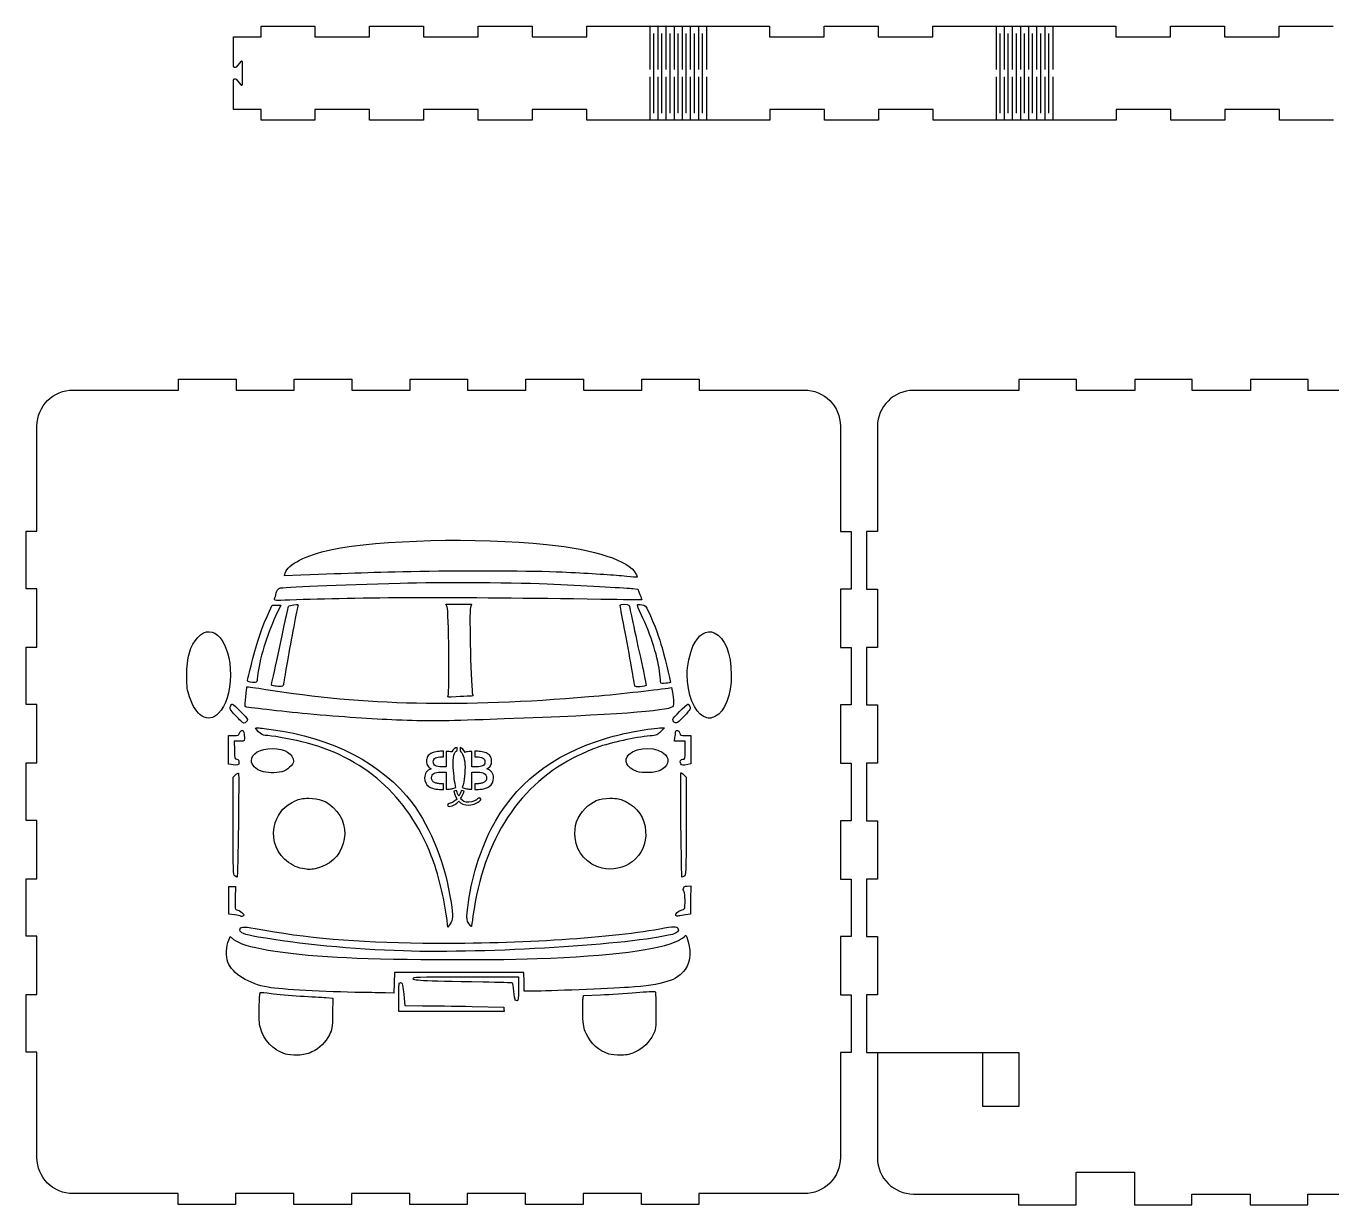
# Model space of a CAD drawing. Extents: x 299 to 1400, y -639 to 740.
# Drawn here: x 336.8 to 697.6, y 8 to 333.6 of the extents above; entities that cross this region are included whole.
import ezdxf

# ---------------------------------------------------------------- set-up
doc = ezdxf.new("R2010")
doc.units = 0
doc.layers.add('Generic_Box', color=7, linetype='CONTINUOUS')

msp = doc.modelspace()

# ---------------------------------------------------------------- linework, layer by layer
at = {"layer": 'Generic_Box', "color": 1}
for p, q in [((401.73686, 330.629683), (401.73686, 333.629683)), ((401.73686, 333.629683), (416.63686, 333.629683)), ((416.63686, 333.629683), (416.63686, 330.629683)), ((431.73686, 330.629683), (431.73686, 333.629683)), ((431.73686, 333.629683), (446.63686, 333.629683)), ((446.63686, 333.629683), (446.63686, 330.629683)), ((461.73686, 330.629683), (461.73686, 333.629683)), ((461.73686, 333.629683), (476.63686, 333.629683)), ((476.63686, 333.629683), (476.63686, 330.629683)), ((491.73686, 330.629683), (491.73686, 333.629683)), ((491.73686, 333.629683), (509.13686, 333.629683)), ((509.13686, 333.629683), (524.84486, 333.629683)), ((509.13686, 333.629683), (509.13686, 321.629683)), ((511.38086, 333.629683), (511.38086, 321.629683)), ((513.62486, 333.629683), (513.62486, 321.629683)), ((515.86886, 333.629683), (515.86886, 321.629683)), ((518.11286, 333.629683), (518.11286, 321.629683)), ((520.35686, 333.629683), (520.35686, 321.629683)), ((522.60086, 333.629683), (522.60086, 321.629683)), ((524.84486, 333.629683), (542.24486, 333.629683)), ((524.84486, 333.629683), (524.84486, 321.629683)), ((542.24486, 333.629683), (542.24486, 330.629683)), ((557.34486, 330.629683), (557.34486, 333.629683)), ((557.34486, 333.629683), (572.24486, 333.629683)), ((572.24486, 333.629683), (572.24486, 330.629683)), ((587.34486, 330.629683), (587.34486, 333.629683)), ((587.34486, 333.629683), (604.84486, 333.629683)), ((604.84486, 333.629683), (620.55286, 333.629683)), ((604.84486, 333.629683), (604.84486, 321.629683)), ((607.08886, 333.629683), (607.08886, 321.629683)), ((609.33286, 333.629683), (609.33286, 321.629683)), ((611.57686, 333.629683), (611.57686, 321.629683)), ((613.82086, 333.629683), (613.82086, 321.629683)), ((616.06486, 333.629683), (616.06486, 321.629683)), ((618.30886, 333.629683), (618.30886, 321.629683)), ((620.55286, 333.629683), (637.95286, 333.629683)), ((620.55286, 333.629683), (620.55286, 321.629683)), ((637.95286, 333.629683), (637.95286, 330.629683)), ((653.05286, 330.629683), (653.05286, 333.629683)), ((653.05286, 333.629683), (667.95286, 333.629683)), ((667.95286, 333.629683), (667.95286, 330.629683)), ((683.05286, 330.629683), (683.05286, 333.629683)), ((683.05286, 333.629683), (697.95286, 333.629683)), ((394.13686, 330.629683), (401.73686, 330.629683)), ((394.13686, 325.633683), (394.13686, 330.629683)), ((416.63686, 330.629683), (431.73686, 330.629683)), ((446.63686, 330.629683), (461.73686, 330.629683)), ((476.63686, 330.629683), (491.73686, 330.629683)), ((510.25886, 309.629683), (510.25886, 331.629683)), ((512.50286, 309.629683), (512.50286, 331.629683)), ((514.74686, 309.629683), (514.74686, 331.629683)), ((516.99086, 309.629683), (516.99086, 331.629683)), ((519.23486, 309.629683), (519.23486, 331.629683)), ((521.47886, 309.629683), (521.47886, 331.629683)), ((523.72286, 309.629683), (523.72286, 331.629683)), ((542.24486, 330.629683), (557.34486, 330.629683)), ((572.24486, 330.629683), (587.34486, 330.629683)), ((605.96686, 309.629683), (605.96686, 331.629683)), ((608.21086, 309.629683), (608.21086, 331.629683)), ((610.45486, 309.629683), (610.45486, 331.629683)), ((612.69886, 309.629683), (612.69886, 331.629683)), ((614.94286, 309.629683), (614.94286, 331.629683)), ((617.18686, 309.629683), (617.18686, 331.629683)), ((619.43086, 309.629683), (619.43086, 331.629683)), ((637.95286, 330.629683), (653.05286, 330.629683)), ((667.95286, 330.629683), (683.05286, 330.629683)), ((394.13686, 322.558683), (394.13686, 325.633683)), ((396.14486, 323.884683), (394.82286, 322.308683)), ((396.64486, 317.556683), (396.64486, 323.706683)), ((394.13686, 315.629683), (394.13686, 318.704683)), ((394.82286, 318.954683), (396.14486, 317.378683)), ((509.13686, 319.629683), (509.13686, 307.629683)), ((511.38086, 319.629683), (511.38086, 307.629683)), ((513.62486, 319.629683), (513.62486, 307.629683)), ((515.86886, 319.629683), (515.86886, 307.629683)), ((518.11286, 319.629683), (518.11286, 307.629683)), ((520.35686, 319.629683), (520.35686, 307.629683)), ((522.60086, 319.629683), (522.60086, 307.629683)), ((524.84486, 319.629683), (524.84486, 307.629683)), ((604.84486, 319.629683), (604.84486, 307.629683)), ((607.08886, 319.629683), (607.08886, 307.629683)), ((609.33286, 319.629683), (609.33286, 307.629683)), ((611.57686, 319.629683), (611.57686, 307.629683)), ((613.82086, 319.629683), (613.82086, 307.629683)), ((616.06486, 319.629683), (616.06486, 307.629683)), ((618.30886, 319.629683), (618.30886, 307.629683)), ((620.55286, 319.629683), (620.55286, 307.629683)), ((394.13686, 310.629683), (394.13686, 315.629683)), ((401.73686, 310.629683), (394.13686, 310.629683)), ((394.13686, 310.629683), (394.13686, 310.629683)), ((394.13686, 310.629683), (394.13686, 310.629683)), ((401.73686, 307.629683), (401.73686, 310.629683)), ((431.73686, 310.629683), (416.63686, 310.629683)), ((416.63686, 310.629683), (416.63686, 307.629683)), ((431.73686, 307.629683), (431.73686, 310.629683)), ((461.73686, 310.629683), (446.63686, 310.629683)), ((446.63686, 310.629683), (446.63686, 307.629683)), ((461.73686, 307.629683), (461.73686, 310.629683)), ((491.73686, 310.629683), (476.63686, 310.629683)), ((476.63686, 310.629683), (476.63686, 307.629683)), ((491.73686, 307.629683), (491.73686, 310.629683)), ((557.44486, 310.629683), (542.34486, 310.629683)), ((542.34486, 310.629683), (542.34486, 307.629683)), ((557.44486, 307.629683), (557.44486, 310.629683)), ((587.44486, 310.629683), (572.34486, 310.629683)), ((572.34486, 310.629683), (572.34486, 307.629683)), ((587.44486, 307.629683), (587.44486, 310.629683)), ((653.15286, 310.629683), (638.05286, 310.629683)), ((638.05286, 310.629683), (638.05286, 307.629683)), ((653.15286, 307.629683), (653.15286, 310.629683)), ((683.15286, 310.629683), (668.05286, 310.629683)), ((668.05286, 310.629683), (668.05286, 307.629683)), ((683.15286, 307.629683), (683.15286, 310.629683)), ((416.63686, 307.629683), (401.73686, 307.629683)), ((446.63686, 307.629683), (431.73686, 307.629683)), ((476.63686, 307.629683), (461.73686, 307.629683)), ((509.13686, 307.629683), (491.73686, 307.629683)), ((524.84486, 307.629683), (509.13686, 307.629683)), ((542.34486, 307.629683), (524.84486, 307.629683)), ((572.34486, 307.629683), (557.44486, 307.629683)), ((604.84486, 307.629683), (587.44486, 307.629683)), ((620.55286, 307.629683), (604.84486, 307.629683)), ((638.05286, 307.629683), (620.55286, 307.629683)), ((668.05286, 307.629683), (653.15286, 307.629683)), ((698.05286, 307.629683), (683.15286, 307.629683)), ((378.92527, 233.100168), (378.92527, 236.100168)), ((378.92527, 236.100168), (394.82527, 236.100168)), ((394.82527, 236.100168), (394.82527, 233.100168)), ((410.92527, 233.100168), (410.92527, 236.100168)), ((410.92527, 236.100168), (426.82527, 236.100168)), ((426.82527, 236.100168), (426.82527, 233.100168)), ((442.92527, 233.100168), (442.92527, 236.100168)), ((442.92527, 236.100168), (458.82527, 236.100168)), ((458.82527, 236.100168), (458.82527, 233.100168)), ((474.92527, 233.100168), (474.92527, 236.100168)), ((474.92527, 236.100168), (490.82527, 236.100168)), ((490.82527, 236.100168), (490.82527, 233.100168)), ((506.92527, 233.100168), (506.92527, 236.100168)), ((506.92527, 236.100168), (522.82527, 236.100168)), ((522.82527, 236.100168), (522.82527, 233.100168)), ((611.15838, 236.00031), (611.15838, 232.999975)), ((627.0587, 236.00031), (611.15838, 236.00031)), ((627.0587, 232.999975), (627.0587, 236.00031)), ((659.05828, 236.00031), (643.15849, 236.00031)), ((643.15849, 236.00031), (643.15849, 232.999975)), ((659.05828, 232.999975), (659.05828, 236.00031)), ((691.05842, 236.00031), (675.1586, 236.00031)), ((675.1586, 236.00031), (675.1586, 232.999975)), ((691.05842, 232.999975), (691.05842, 236.00031)), ((349.82527, 233.100168), (378.92527, 233.100168)), ((394.82527, 233.100168), (410.92527, 233.100168)), ((426.82527, 233.100168), (442.92527, 233.100168)), ((458.82527, 233.100168), (474.92527, 233.100168)), ((490.82527, 233.100168), (506.92527, 233.100168)), ((522.82527, 233.100168), (551.82527, 233.100168)), ((611.15838, 232.999975), (582.05834, 232.999975)), ((643.15849, 232.999975), (627.0587, 232.999975)), ((675.1586, 232.999975), (659.05828, 232.999975)), ((707.15871, 232.999975), (691.05842, 232.999975)), ((339.82527, 194.100168), (339.82527, 223.100168)), ((561.82527, 223.100168), (561.82527, 194.000168)), ((572.05844, 223.000069), (572.05844, 194.000289)), ((336.82527, 178.200168), (336.82527, 194.100168)), ((336.82527, 194.100168), (339.82527, 194.100168)), ((561.82527, 194.000168), (564.82527, 194.000168)), ((564.82527, 194.000168), (564.82527, 178.100168)), ((572.05844, 194.000289), (569.05862, 194.000289)), ((569.05862, 194.000289), (569.05862, 178.099968)), ((408.25029, 181.769105), (408.42769, 182.537205)), ((412.72089, 181.945755), (408.25029, 181.769105)), ((501.32899, 181.728985), (501.32899, 181.728985)), ((339.82527, 178.200168), (336.82527, 178.200168)), ((339.82527, 162.100168), (339.82527, 178.200168)), ((504.50659, 178.264865), (505.83219, 178.123725)), ((505.83219, 178.123725), (506.41989, 176.630545)), ((564.82527, 178.100168), (561.82527, 178.100168)), ((561.82527, 178.100168), (561.82527, 162.000168)), ((569.05862, 178.099968), (572.05844, 178.099968)), ((572.05844, 178.099968), (572.05844, 162.000168)), ((403.70029, 171.200615), (404.85479, 173.648015)), ((404.85479, 173.648015), (406.04379, 173.648015)), ((405.50319, 175.392815), (405.50319, 175.392815)), ((407.23289, 173.648015), (405.77949, 170.590565)), ((406.04379, 173.648015), (407.23289, 173.648015)), ((453.16769, 173.184958), (452.81849, 173.912568)), ((452.81849, 173.912568), (456.34539, 173.912568)), ((456.34539, 173.912568), (459.87219, 173.912568)), ((459.87219, 173.912568), (459.59039, 172.994418)), ((336.82527, 146.200168), (336.82527, 162.100168)), ((336.82527, 162.100168), (339.82527, 162.100168)), ((561.82527, 162.000168), (564.82527, 162.000168)), ((564.82527, 162.000168), (564.82527, 146.100168)), ((572.05844, 162.000168), (569.05862, 162.000168)), ((569.05862, 162.000168), (569.05862, 146.100377)), ((398.73679, 152.406275), (398.73679, 152.406275)), ((512.20229, 152.253365), (512.20229, 152.253325)), ((405.21909, 151.345155), (405.21909, 151.345155)), ((453.46079, 148.668212), (453.46079, 148.668212)), ((505.01949, 151.273775), (505.01949, 151.273755)), ((514.20149, 150.783095), (515.16769, 150.931535)), ((515.16769, 150.931535), (515.45819, 149.576725)), ((339.82527, 146.200168), (336.82527, 146.200168)), ((339.82527, 130.100168), (339.82527, 146.200168)), ((564.82527, 146.100168), (561.82527, 146.100168)), ((561.82527, 146.100168), (561.82527, 130.000168)), ((569.05862, 146.100377), (572.05844, 146.100377)), ((572.05844, 146.100377), (572.05844, 130.000058)), ((385.46469, 143.026795), (385.46469, 143.026795)), ((394.76389, 143.079705), (394.76389, 143.079705)), ((439.15189, 141.928925), (439.15189, 141.928955)), ((515.80169, 141.421715), (515.80169, 141.421715)), ((524.03309, 142.942025), (524.03309, 142.941995)), ((392.71749, 133.713475), (392.71749, 137.664645)), ((392.71749, 137.664645), (394.16769, 137.664645)), ((513.21039, 139.781265), (512.21079, 138.757635)), ((512.50429, 139.781265), (513.21039, 139.781265)), ((519.06109, 137.664645), (520.51129, 137.664645)), ((520.51129, 137.664645), (520.51129, 133.728975)), ((392.71749, 129.762295), (392.71749, 133.713475)), ((395.75029, 136.077145), (394.28519, 136.077145)), ((394.28519, 136.077145), (394.36119, 133.629755)), ((455.928245, 133.526048), (455.927916, 134.382058)), ((456.739577, 134.354391), (456.739577, 133.42041)), ((456.739577, 134.354391), (456.739577, 134.354391)), ((515.94409, 136.077145), (516.10809, 137.069335)), ((517.43399, 136.077145), (515.94409, 136.077145)), ((518.92379, 136.077145), (517.43399, 136.077145)), ((518.92379, 133.546975), (518.92379, 136.077145)), ((520.51129, 133.728975), (520.51129, 129.793295)), ((336.82527, 114.200168), (336.82527, 130.100168)), ((336.82527, 130.100168), (339.82527, 130.100168)), ((452.126045, 131.779371), (452.126045, 133.315326)), ((452.937707, 133.284588), (452.937707, 131.727113)), ((452.937707, 131.727113), (452.937707, 129.015436)), ((458.134734, 133.068001), (458.134734, 132.978291)), ((459.982818, 131.727113), (459.982818, 133.284588)), ((459.982818, 129.015436), (459.982818, 131.727113)), ((460.794466, 133.315326), (460.794466, 131.779371)), ((561.82527, 130.000168), (564.82527, 130.000168)), ((564.82527, 130.000168), (564.82527, 114.100168)), ((572.05844, 130.000058), (569.05862, 130.000058)), ((569.05862, 130.000058), (569.05862, 114.100268)), ((393.44509, 129.652075), (392.71749, 129.762295)), ((393.44509, 129.652075), (393.44509, 129.652075)), ((394.04049, 126.195305), (394.70089, 126.815735)), ((401.85069, 127.768705), (401.85069, 127.768705)), ((451.283091, 127.540405), (452.937707, 127.540405)), ((452.937707, 129.015436), (451.611048, 129.015436)), ((452.937707, 127.540405), (452.937707, 124.396391)), ((461.309477, 129.015436), (459.982818, 129.015436)), ((459.982818, 124.39667), (459.982818, 127.540405)), ((459.982818, 127.540405), (461.637434, 127.540405)), ((505.57759, 127.725305), (505.57759, 127.725305)), ((517.70249, 129.843985), (517.70249, 129.843985)), ((518.52809, 126.815735), (519.18849, 126.195305)), ((520.51129, 129.793295), (519.68449, 129.627925)), ((394.04049, 112.710695), (394.04049, 126.195305)), ((452.126046, 122.777148), (452.126046, 124.348597)), ((452.937707, 124.396391), (452.937707, 122.807615)), ((454.774926, 123.033147), (455.566175, 123.275446)), ((457.356627, 123.282712), (458.17974, 123.030351)), ((459.982818, 122.807896), (459.982818, 124.39667)), ((460.794466, 124.348597), (460.794466, 122.777148)), ((519.18849, 126.195305), (519.18849, 112.624695)), ((455.768274, 122.489022), (454.981506, 122.247841)), ((457.880299, 122.273833), (457.094934, 122.514455)), ((339.82527, 114.200168), (336.82527, 114.200168)), ((339.82527, 98.100168), (339.82527, 114.200168)), ((517.78139, 112.842795), (517.78129, 112.842795)), ((564.82527, 114.100168), (561.82527, 114.100168)), ((561.82527, 114.100168), (561.82527, 98.000168)), ((569.05862, 114.100268), (572.05844, 114.100268)), ((572.05844, 114.100268), (572.05844, 97.999948)), ((336.82527, 82.200168), (336.82527, 98.100168)), ((336.82527, 98.100168), (339.82527, 98.100168)), ((394.50349, 98.874608), (394.50349, 98.874608)), ((413.16179, 100.901878), (413.16179, 100.901848)), ((496.03729, 100.976248), (496.03729, 100.976248)), ((561.82527, 98.000168), (564.82527, 98.000168)), ((564.82527, 98.000168), (564.82527, 82.100168)), ((572.05844, 97.999948), (569.05862, 97.999948)), ((569.05862, 97.999948), (569.05862, 82.100158)), ((392.84979, 92.157928), (392.84979, 95.992728)), ((392.84979, 95.992728), (393.77589, 95.992728)), ((393.77589, 95.992728), (394.70189, 95.992728)), ((394.70189, 95.992728), (394.60489, 92.751578)), ((519.52609, 96.075268), (520.52549, 96.157868)), ((520.52549, 96.157868), (520.45249, 92.241838)), ((392.84979, 88.323128), (392.84979, 92.157928)), ((520.45249, 92.241838), (520.37949, 88.325798)), ((394.41069, 88.127608), (392.84979, 88.323128)), ((396.10819, 87.795188), (396.10839, 87.795218)), ((453.37529, 84.725418), (453.05539, 87.316368)), ((516.40099, 87.938688), (516.40059, 87.938638)), ((520.37949, 88.325798), (519.06019, 88.137378)), ((454.00269, 85.648678), (453.37529, 84.725418)), ((459.15699, 85.741098), (459.15699, 85.741098)), ((339.82527, 82.200168), (336.82527, 82.200168)), ((339.82527, 66.100168), (339.82527, 82.200168)), ((392.79929, 81.138638), (393.24369, 82.159548)), ((393.24369, 82.159548), (394.16509, 81.350508)), ((564.82527, 82.100168), (561.82527, 82.100168)), ((561.82527, 82.100168), (561.82527, 66.000168)), ((569.05862, 82.100158), (572.05844, 82.100158)), ((572.05844, 82.100158), (572.05844, 66.000338)), ((441.13629, 78.136968), (441.13629, 78.136968)), ((438.62219, 72.180058), (438.54719, 69.335788)), ((456.48149, 72.180058), (438.62219, 72.180058)), ((474.34099, 72.180058), (456.48149, 72.180058)), ((474.41699, 69.600368), (474.34099, 72.180058)), ((438.54719, 69.335788), (438.47219, 66.491508)), ((458.33419, 70.989598), (472.88629, 70.989598)), ((472.88629, 70.989598), (472.88629, 67.682308)), ((474.49299, 67.020678), (474.41699, 69.600368)), ((336.82527, 50.200168), (336.82527, 66.100168)), ((336.82527, 66.100168), (339.82527, 66.100168)), ((419.66129, 65.261488), (421.60179, 65.119458)), ((421.60179, 65.119458), (421.51079, 60.844648)), ((429.62649, 66.673038), (429.62689, 66.673238)), ((438.47219, 66.491508), (436.16599, 66.550408)), ((439.81429, 61.464598), (439.81339, 65.433348)), ((441.28649, 64.970328), (441.45459, 63.052098)), ((477.19539, 67.023678), (474.49299, 67.020678)), ((490.71669, 64.972828), (490.88699, 65.880998)), ((490.88699, 65.880998), (495.57899, 66.057358)), ((561.82527, 66.000168), (564.82527, 66.000168)), ((564.82527, 66.000168), (564.82527, 50.100168)), ((572.05844, 66.000338), (569.05862, 66.000338)), ((569.05862, 66.000338), (569.05862, 50.100018)), ((454.38479, 61.464598), (439.81429, 61.464598)), ((441.45459, 63.052098), (446.38869, 63.015398)), ((468.95529, 61.464598), (454.38479, 61.464598)), ((460.05399, 62.816968), (468.78529, 62.655228)), ((468.78529, 62.655228), (468.87029, 62.059908)), ((468.87029, 62.059908), (468.95529, 61.464598)), ((471.99019, 64.591158), (471.99019, 64.591158)), ((339.82527, 50.200168), (336.82527, 50.200168)), ((339.82527, 21.100168), (339.82527, 50.200168)), ((408.46029, 49.647008), (408.46029, 49.647008)), ((497.83319, 49.665208), (497.83279, 49.665208)), ((564.82527, 50.100168), (561.82527, 50.100168)), ((561.82527, 50.100168), (561.82527, 21.100168)), ((569.05862, 50.100018), (572.05844, 50.100018)), ((572.05844, 50.100018), (572.05844, 21.000008)), ((601.23541, 35.20001), (601.23541, 50.10001)), ((601.23541, 50.10001), (611.13541, 50.10001)), ((611.13541, 50.10001), (611.13541, 35.20001)), ((611.13541, 35.20001), (601.23541, 35.20001)), ((626.958, 11.000078), (626.958, 16.999998)), ((626.958, 16.999998), (643.059, 16.999998)), ((643.059, 16.999998), (643.059, 11.000078)), ((378.82527, 11.100168), (349.82527, 11.100168)), ((378.82527, 8.100168), (378.82527, 11.100168)), ((410.82527, 11.100168), (394.72527, 11.100168)), ((394.72527, 11.100168), (394.72527, 8.100168)), ((410.82527, 8.100168), (410.82527, 11.100168)), ((442.82527, 11.100168), (426.72527, 11.100168)), ((426.72527, 11.100168), (426.72527, 8.100168)), ((442.82527, 8.100168), (442.82527, 11.100168)), ((474.82527, 11.100168), (458.72527, 11.100168)), ((458.72527, 11.100168), (458.72527, 8.100168)), ((474.82527, 8.100168), (474.82527, 11.100168)), ((506.82527, 11.100168), (490.72527, 11.100168)), ((490.72527, 11.100168), (490.72527, 8.100168)), ((506.82527, 8.100168), (506.82527, 11.100168)), ((551.82527, 11.100168), (522.72527, 11.100168)), ((522.72527, 11.100168), (522.72527, 8.100168)), ((582.05834, 11.000078), (611.05863, 11.000078)), ((611.05863, 11.000078), (611.05863, 8.000288)), ((626.95845, 8.000288), (626.958, 11.000078)), ((626.958, 11.000078), (626.958, 11.000078)), ((643.059, 11.000078), (643.05874, 8.000288)), ((643.059, 11.000078), (643.059, 11.000078)), ((658.95856, 8.000288), (658.95856, 11.000078)), ((658.95856, 11.000078), (675.05835, 11.000078)), ((675.05835, 11.000078), (675.05835, 8.000288)), ((690.95867, 8.000288), (690.95867, 11.000078)), ((690.95867, 11.000078), (707.05846, 11.000078)), ((394.72527, 8.100168), (378.82527, 8.100168)), ((426.72527, 8.100168), (410.82527, 8.100168)), ((458.72527, 8.100168), (442.82527, 8.100168)), ((490.72527, 8.100168), (474.82527, 8.100168)), ((522.72527, 8.100168), (506.82527, 8.100168)), ((611.05863, 8.000288), (626.95845, 8.000288)), ((643.05874, 8.000288), (658.95856, 8.000288)), ((675.05835, 8.000288), (690.95867, 8.000288))]:
    msp.add_line(p, q, dxfattribs=at)
at = {"layer": 'Generic_Box', "color": 3}
msp.add_line((572.05844, 50.10002), (611.13543, 50.10002), dxfattribs=at)
at = {"layer": 'Generic_Box', "color": 1}
for points in [[(394.82286, 322.308683), (394.58886, 322.030683), (394.13686, 322.195683), (394.13686, 322.558683)], [(396.64486, 323.706683), (396.64486, 323.966683), (396.32186, 324.084683), (396.14486, 323.884683)], [(394.13686, 318.704683), (394.13686, 319.066683), (394.59086, 319.231683), (394.82286, 318.954683)], [(396.14486, 317.378683), (396.31186, 317.178683), (396.64486, 317.298683), (396.64486, 317.556683)], [(339.82527, 223.100168), (339.82527, 228.619168), (344.30627, 233.100168), (349.82527, 233.100168)], [(551.82527, 233.100168), (557.34427, 233.100168), (561.82527, 228.619168), (561.82527, 223.100168)], [(582.05834, 232.999975), (576.53934, 232.999975), (572.05844, 228.519071), (572.05844, 223.000069)], [(420.96819, 188.963575), (434.76219, 191.794525), (461.13049, 192.448325), (480.63849, 190.443095)], [(408.42769, 182.537205), (408.96639, 184.869235), (414.27589, 187.590105), (420.96819, 188.963575)], [(480.63849, 190.443095), (494.04359, 189.065185), (503.43229, 185.986725), (505.31129, 182.353125)], [(445.63419, 182.933435), (432.10559, 182.662165), (426.89299, 182.505745), (412.72089, 181.945755)], [(484.92479, 182.761215), (476.90399, 183.122865), (458.99659, 183.201365), (445.63419, 182.933435)], [(501.32899, 181.728985), (498.08549, 182.049685), (491.46219, 182.466455), (484.92479, 182.761215)], [(505.69459, 181.466365), (505.69459, 181.295245), (505.74859, 181.291985), (501.32899, 181.728985)], [(505.31129, 182.353125), (505.52209, 181.945395), (505.69459, 181.546345), (505.69459, 181.466365)], [(405.50319, 175.392815), (405.58419, 175.670105), (405.78279, 176.408215), (405.94429, 177.033065)], [(405.94429, 177.033065), (406.14339, 177.803415), (406.42529, 178.237605), (406.81989, 178.381755)], [(406.81989, 178.381755), (407.42869, 178.604145), (423.50029, 179.272465), (440.21029, 179.770265)], [(440.21029, 179.770265), (450.82819, 180.086575), (473.38519, 179.932775), (482.67589, 179.480705)], [(482.67589, 179.480705), (492.58399, 178.998605), (503.13369, 178.411045), (504.50659, 178.264865)], [(409.68609, 175.061045), (405.51049, 174.894825), (405.36099, 174.906685), (405.50319, 175.392815)], [(408.73279, 170.769595), (408.97909, 172.024115), (409.25659, 173.173305), (409.34959, 173.323345)], [(411.93389, 173.353365), (411.53129, 171.931985), (409.63539, 162.070235), (408.86229, 157.376135)], [(409.34959, 173.323345), (409.44259, 173.473375), (410.10229, 173.683575), (410.81569, 173.790445)], [(495.64049, 175.265885), (454.56569, 175.892055), (429.03289, 175.831205), (409.68609, 175.061045)], [(410.81569, 173.790445), (412.09129, 173.981565), (412.10979, 173.974355), (411.93389, 173.353365)], [(506.94639, 175.115915), (506.91239, 175.104115), (501.82509, 175.171615), (495.64049, 175.265885)], [(500.93209, 173.685805), (500.93209, 173.967105), (503.23479, 173.989125), (503.40769, 173.709505)], [(502.10609, 167.534245), (501.46039, 170.792885), (500.93209, 173.561085), (500.93209, 173.685805)], [(503.40769, 173.709505), (503.47669, 173.597805), (503.96339, 171.424915), (504.48919, 168.880855)], [(506.79419, 171.084915), (506.10119, 172.512865), (505.62269, 173.735815), (505.73069, 173.802585)], [(505.73069, 173.802585), (505.83869, 173.869385), (506.39099, 173.849785), (506.95799, 173.759185)], [(506.41989, 176.630545), (506.74309, 175.809295), (506.98009, 175.127715), (506.94639, 175.115915)], [(506.95799, 173.759185), (507.91379, 173.606345), (508.05069, 173.468815), (508.83959, 171.868945)], [(399.22959, 157.861355), (400.68019, 163.552645), (402.12229, 167.855455), (403.70029, 171.200615)], [(405.77949, 170.590565), (403.29229, 165.357975), (401.22209, 158.511685), (400.76359, 154.002705)], [(406.45439, 160.080245), (407.46129, 164.704865), (408.48659, 169.515065), (408.73279, 170.769595)], [(453.46079, 148.668212), (453.86399, 149.506892), (453.59059, 172.303758), (453.16769, 173.184958)], [(459.59039, 172.994418), (459.22759, 171.812368), (459.78379, 149.793902), (460.19349, 149.028342)], [(511.94189, 154.618085), (511.65239, 158.557495), (509.44149, 165.630005), (506.79419, 171.084915)], [(508.83959, 171.868945), (509.81219, 169.896585), (511.43359, 165.653385), (512.25439, 162.932425)], [(384.26789, 164.772205), (388.41449, 169.270815), (393.31009, 163.615945), (393.28039, 154.361855)], [(504.10399, 156.582355), (503.65089, 159.347255), (502.75179, 164.275605), (502.10609, 167.534245)], [(504.48919, 168.880855), (505.01499, 166.336795), (506.07879, 161.397795), (506.85309, 157.905295)], [(521.07809, 162.308955), (522.59469, 165.606175), (524.79129, 166.976505), (526.99639, 166.001065)], [(526.99639, 166.001065), (529.89249, 164.719985), (531.65779, 160.373495), (531.68139, 154.465695)], [(381.23909, 154.201085), (381.22509, 159.342595), (382.10929, 162.430495), (384.26789, 164.772205)], [(512.25439, 162.932425), (512.91689, 160.735985), (514.98279, 152.419785), (514.88839, 152.329255)], [(404.62379, 151.565825), (404.62379, 151.624125), (405.44759, 155.455625), (406.45439, 160.080245)], [(519.45819, 154.497175), (519.44819, 156.733615), (520.21789, 160.438645), (521.07809, 162.308955)], [(398.00919, 152.795025), (398.00919, 152.948205), (398.55839, 155.228055), (399.22959, 157.861355)], [(408.86229, 157.376135), (408.40689, 154.611245), (407.97909, 152.081165), (407.91149, 151.753745)], [(505.01949, 151.273755), (504.96949, 151.428595), (504.55709, 153.817465), (504.10399, 156.582355)], [(506.85309, 157.905295), (507.62739, 154.412795), (508.21519, 151.501585), (508.15929, 151.435935)], [(381.96089, 148.336605), (381.32879, 150.256255), (381.24839, 150.909585), (381.23909, 154.201085)], [(393.28039, 154.361855), (393.26539, 149.637665), (392.07639, 145.787255), (390.02919, 143.832415)], [(398.73679, 152.406275), (398.33659, 152.466875), (398.00919, 152.641835), (398.00919, 152.795025)], [(400.76359, 154.002705), (400.56649, 152.064685), (400.63509, 152.118705), (398.73679, 152.406275)], [(405.21909, 151.345155), (404.89169, 151.408255), (404.62379, 151.507525), (404.62379, 151.565825)], [(407.91149, 151.753745), (407.80889, 151.256025), (407.62689, 151.164335), (406.80159, 151.194465)], [(512.20229, 152.253325), (512.14029, 152.451495), (512.02289, 153.515635), (511.94189, 154.618085)], [(513.56899, 152.079675), (512.61789, 151.938085), (512.28799, 151.979975), (512.20229, 152.253365)], [(514.88839, 152.329255), (514.85239, 152.294655), (514.25859, 152.182315), (513.56899, 152.079675)], [(524.03309, 142.941995), (521.53589, 144.075755), (519.47839, 149.272435), (519.45819, 154.497175)], [(531.68139, 154.465695), (531.70339, 148.840095), (529.94949, 144.259175), (527.27739, 142.965625)], [(385.46469, 143.026795), (384.07579, 143.819725), (382.82299, 145.718305), (381.96089, 148.336605)], [(397.35959, 145.642075), (397.23089, 145.782585), (397.70429, 150.941625), (397.86019, 151.097525)], [(397.86019, 151.097525), (397.93519, 151.172525), (400.29119, 150.862835), (403.09599, 150.409435)], [(403.09599, 150.409435), (430.05769, 146.051075), (457.29809, 145.437365), (492.33319, 148.398975)], [(406.80159, 151.194465), (406.25859, 151.214265), (405.54649, 151.282065), (405.21909, 151.345155)], [(455.68429, 148.337482), (453.31759, 148.169492), (453.22749, 148.182892), (453.46079, 148.668212)], [(459.31019, 148.512562), (458.67259, 148.512562), (457.04089, 148.433762), (455.68429, 148.337482)], [(460.19349, 149.028342), (460.44759, 148.553512), (460.37749, 148.512562), (459.31019, 148.512562)], [(492.33319, 148.398975), (499.40079, 148.996415), (510.32099, 150.186965), (514.20149, 150.783095)], [(508.15929, 151.435935), (507.91729, 151.151705), (505.10639, 151.006525), (505.01949, 151.273775)], [(515.45819, 149.576725), (515.61809, 148.831585), (515.74879, 147.646905), (515.74879, 146.944125)], [(394.76389, 143.079705), (393.08019, 144.913675), (392.99239, 145.070675), (393.28809, 145.719615)], [(393.28809, 145.719615), (393.46099, 146.099095), (393.68509, 146.376735), (393.78619, 146.336585)], [(393.78619, 146.336585), (394.30939, 146.128705), (398.00919, 142.424185), (398.00919, 142.108205)], [(414.54569, 143.643375), (407.48749, 144.288405), (397.53989, 145.445285), (397.35959, 145.642075)], [(515.02119, 145.380005), (511.97929, 144.182995), (495.13739, 143.095695), (463.09669, 142.027825)], [(515.74879, 146.944125), (515.74879, 145.795965), (515.67479, 145.637275), (515.02119, 145.380005)], [(515.48419, 142.108205), (515.48419, 142.424185), (519.18399, 146.128705), (519.70719, 146.336585)], [(520.20529, 145.719615), (520.50099, 145.070675), (520.41319, 144.913675), (518.72959, 143.079705)], [(519.70719, 146.336585), (519.80829, 146.376685), (520.03239, 146.099095), (520.20529, 145.719615)], [(390.02919, 143.832415), (388.44529, 142.319995), (387.11419, 142.085065), (385.46469, 143.026795)], [(396.96409, 141.116985), (396.73849, 141.123985), (395.74839, 142.007235), (394.76389, 143.079705)], [(398.00919, 142.108205), (398.00919, 141.613085), (397.46949, 141.101245), (396.96409, 141.116985)], [(439.15189, 141.928955), (432.32999, 142.192555), (424.29619, 142.752305), (414.54569, 143.643375)], [(463.09669, 142.027825), (450.47039, 141.607005), (447.77209, 141.595865), (439.15189, 141.928925)], [(515.80169, 141.421715), (515.62709, 141.596335), (515.48419, 141.905255), (515.48419, 142.108205)], [(518.72959, 143.079705), (516.94079, 141.131225), (516.39899, 140.824435), (515.80169, 141.421715)], [(527.27739, 142.965625), (525.91109, 142.304195), (525.44539, 142.300805), (524.03309, 142.942025)], [(394.16769, 137.664645), (395.47869, 137.664645), (395.63319, 137.725745), (395.77759, 138.301105)], [(397.05169, 137.991605), (397.32159, 136.022665), (397.35859, 136.077145), (395.75029, 136.077145)], [(395.77759, 138.301105), (395.86559, 138.651165), (396.15119, 138.993505), (396.41269, 139.061865)], [(396.41269, 139.061865), (396.80279, 139.163875), (396.91729, 138.971965), (397.05169, 137.991605)], [(401.05189, 138.722935), (400.04759, 139.751395), (400.03709, 139.781265), (400.67849, 139.781265)], [(400.67849, 139.781265), (401.04149, 139.781265), (402.76229, 139.595255), (404.50249, 139.367905)], [(402.85759, 137.664595), (402.30529, 137.664595), (401.79099, 137.965995), (401.05189, 138.722935)], [(413.02169, 135.940265), (409.35409, 136.826965), (404.41669, 137.664595), (402.85759, 137.664595)], [(404.50249, 139.367905), (421.36469, 137.164975), (435.35179, 129.870205), (443.49189, 119.033595)], [(509.22889, 137.554365), (505.12639, 137.182595), (498.39639, 135.709415), (494.58209, 134.348205)], [(497.23689, 136.957485), (501.49089, 138.243155), (509.80709, 139.781265), (512.50429, 139.781265)], [(512.21079, 138.757635), (511.27699, 137.801335), (511.08089, 137.722185), (509.22889, 137.554365)], [(516.10809, 137.069335), (516.19809, 137.615035), (516.27349, 138.318265), (516.27509, 138.632065)], [(516.27509, 138.632065), (516.27509, 139.424765), (517.23679, 139.155275), (517.45119, 138.301105)], [(517.45119, 138.301105), (517.59559, 137.725725), (517.75009, 137.664645), (519.06109, 137.664645)], [(394.36119, 133.629755), (394.43319, 131.319905), (394.47069, 131.177605), (395.03259, 131.097805)], [(399.06749, 130.684785), (399.06749, 132.684725), (401.49369, 134.100615), (404.88839, 134.081705)], [(404.88839, 134.081705), (408.24029, 134.063005), (410.70919, 132.540895), (410.70919, 130.493055)], [(448.79489, 104.456898), (442.28839, 121.049705), (430.04539, 131.824525), (413.02169, 135.940265)], [(455.927916, 134.382058), (455.264615, 134.257865), (454.796843, 133.816289), (454.490272, 133.116628)], [(454.873628, 128.817293), (454.688363, 131.885059), (455.194428, 133.215676), (455.928245, 133.526048)], [(458.134734, 132.978291), (457.796642, 133.66278), (457.338489, 134.181344), (456.739577, 134.354391)], [(465.25869, 111.674765), (471.68159, 124.221725), (481.94439, 132.335745), (497.23689, 136.957485)], [(494.58209, 134.348205), (493.49069, 133.958705), (491.16229, 132.957395), (489.40779, 132.123065)], [(503.38269, 132.398475), (505.77459, 134.698205), (511.53379, 134.661285), (513.49229, 132.333675)], [(518.33499, 131.099575), (518.90839, 131.018975), (518.92379, 131.082975), (518.92379, 133.546975)], [(395.62789, 130.237915), (395.62789, 129.414795), (395.40549, 129.355095), (393.44509, 129.652075)], [(395.03259, 131.097805), (395.49529, 131.032105), (395.62789, 130.840535), (395.62789, 130.237915)], [(401.85069, 127.768705), (400.30849, 128.333205), (399.06749, 129.633425), (399.06749, 130.684785)], [(410.70919, 130.493055), (410.70919, 129.614245), (408.86459, 128.006375), (407.44679, 127.649375)], [(447.452147, 130.520085), (447.452061, 130.033373), (447.571506, 129.616288), (447.810023, 129.268628)], [(447.780104, 131.84616), (447.561485, 131.48857), (447.452133, 131.046533), (447.452147, 130.520085)], [(448.704425, 132.710276), (448.30694, 132.491737), (447.998723, 132.20375), (447.780104, 131.84616)], [(450.090635, 133.172236), (449.554022, 133.082835), (449.09199, 132.928791), (448.704425, 132.710276)], [(449.315605, 130.41585), (449.315605, 130.912507), (449.529143, 131.265043), (449.956432, 131.473636)], [(449.926513, 129.313349), (449.519093, 129.521942), (449.315605, 129.889402), (449.315605, 130.41585)], [(449.956432, 131.473636), (450.373801, 131.682229), (450.920491, 131.78664), (451.596232, 131.78664)], [(451.83472, 133.321193), (451.208667, 133.321193), (450.627248, 133.271567), (450.090635, 133.172236)], [(451.596232, 131.78664), (451.787653, 131.78664), (451.960965, 131.783736), (452.126045, 131.779371)], [(452.126045, 133.315326), (452.030149, 133.3169), (451.925907, 133.321193), (451.83472, 133.321193)], [(453.325215, 133.261671), (453.193503, 133.271788), (453.066829, 133.277037), (452.937707, 133.284588)], [(454.085414, 133.172242), (453.836977, 133.211977), (453.583587, 133.241811), (453.325215, 133.261671)], [(454.490272, 133.116628), (454.359647, 133.136588), (454.225501, 133.155429), (454.085414, 133.172242)], [(456.739577, 133.42041), (457.382966, 132.942181), (457.962496, 131.532819), (458.071533, 129.727241)], [(458.835097, 133.172242), (458.586659, 133.142436), (458.353267, 133.107713), (458.134734, 133.068001)], [(459.59531, 133.261671), (459.336938, 133.241811), (459.08352, 133.211977), (458.835097, 133.172242)], [(459.982818, 133.284588), (459.853696, 133.277033), (459.727008, 133.271796), (459.59531, 133.261671)], [(489.40779, 132.123065), (473.34819, 124.486165), (463.11769, 108.908345), (460.30789, 87.813488)], [(461.086077, 133.321193), (460.994847, 133.321193), (460.890476, 133.316886), (460.794466, 133.315326)], [(460.794466, 131.779371), (460.959704, 131.783736), (461.133073, 131.78664), (461.32458, 131.78664)], [(462.82989, 133.172236), (462.293292, 133.271567), (461.71213, 133.321193), (461.086077, 133.321193)], [(461.32458, 131.78664), (462.00032, 131.78664), (462.546725, 131.682229), (462.964094, 131.473636)], [(464.2161, 132.710276), (463.828549, 132.928791), (463.366503, 133.082835), (462.82989, 133.172236)], [(462.964094, 131.473636), (463.391397, 131.265043), (463.605192, 130.912493), (463.605192, 130.41585)], [(463.605192, 130.41585), (463.605192, 129.889402), (463.401446, 129.521942), (462.994012, 129.313349)], [(465.140421, 131.84616), (464.921802, 132.203751), (464.613585, 132.491751), (464.2161, 132.710276)], [(465.110503, 129.268628), (465.348991, 129.616288), (465.468378, 130.033373), (465.468378, 130.520085)], [(465.468378, 130.520085), (465.468378, 131.046533), (465.35904, 131.48857), (465.140421, 131.84616)], [(505.57759, 127.725305), (502.72809, 128.782425), (501.76179, 130.839925), (503.38269, 132.398475)], [(513.49229, 132.333675), (514.76139, 130.825415), (514.18329, 129.123565), (512.01479, 127.984705)], [(517.70249, 129.843985), (517.41729, 130.587305), (517.71949, 131.186195), (518.33499, 131.099575)], [(394.70089, 126.815735), (395.06409, 127.156965), (395.43049, 127.366885), (395.51519, 127.282225)], [(395.51519, 127.282225), (395.71819, 127.079195), (395.33079, 98.503808), (395.12509, 98.514708)], [(407.44679, 127.649375), (405.82149, 127.240115), (403.13849, 127.297315), (401.85069, 127.768705)], [(447.392582, 127.510496), (447.094458, 127.10324), (446.945524, 126.586611), (446.945524, 125.960846)], [(448.778792, 128.434137), (448.152724, 128.225544), (447.690693, 127.917751), (447.392582, 127.510496)], [(447.810023, 129.268628), (448.03849, 128.920983), (448.361423, 128.64273), (448.778792, 128.434137)], [(448.868261, 125.975943), (448.868261, 126.561987), (449.082041, 126.969044), (449.509359, 127.197497)], [(449.509359, 127.197497), (449.936663, 127.425965), (450.527845, 127.540405), (451.283091, 127.540405)], [(451.611048, 129.015436), (450.895555, 129.015436), (450.333948, 129.1147), (449.926513, 129.313349)], [(455.566175, 123.275446), (455.237974, 124.707609), (455.010938, 126.543772), (454.873628, 128.817293)], [(458.071533, 129.727241), (458.204004, 127.53354), (457.944087, 125.213299), (457.356627, 123.282712)], [(462.994012, 129.313349), (462.586578, 129.1147), (462.024956, 129.015436), (461.309477, 129.015436)], [(461.637434, 127.540405), (462.392666, 127.540405), (462.984135, 127.42623), (463.411438, 127.197776)], [(463.411438, 127.197776), (463.838742, 126.969323), (464.05225, 126.561987), (464.05225, 125.975943)], [(464.141719, 128.434416), (464.559074, 128.642995), (464.881949, 128.920983), (465.110503, 129.268628)], [(465.527929, 127.510496), (465.229804, 127.917752), (464.767758, 128.225823), (464.141719, 128.434416)], [(465.975001, 125.960846), (465.975001, 126.586611), (465.826039, 127.103254), (465.527929, 127.510496)], [(512.01479, 127.984705), (510.80079, 127.347105), (507.00899, 127.194305), (505.57759, 127.725305)], [(517.78129, 112.842795), (517.68729, 120.727865), (517.66849, 127.237085), (517.73929, 127.307725)], [(519.68449, 129.627925), (518.39949, 129.370935), (517.86149, 129.429585), (517.70249, 129.843985)], [(517.73929, 127.307725), (517.81029, 127.378325), (518.16489, 127.156965), (518.52809, 126.815735)], [(446.945524, 125.960846), (446.945524, 124.897992), (447.332946, 124.098551), (448.108062, 123.562173)], [(448.108062, 123.562173), (448.883177, 123.035726), (450.070694, 122.772397), (451.670599, 122.772397)], [(449.091933, 125.171356), (448.942871, 125.379941), (448.868261, 125.648158), (448.868261, 125.975943)], [(449.673209, 124.66468), (449.424772, 124.793802), (449.231047, 124.962762), (449.091933, 125.171356)], [(450.537693, 124.411482), (450.199816, 124.461148), (449.911712, 124.545474), (449.673209, 124.66468)], [(451.611048, 124.336864), (451.223498, 124.336864), (450.865622, 124.361817), (450.537693, 124.411482)], [(452.126046, 124.348597), (451.94549, 124.342501), (451.767096, 124.336864), (451.611048, 124.336864)], [(451.670599, 122.772397), (451.821951, 122.772397), (451.973934, 122.774114), (452.126046, 122.777148)], [(452.937707, 122.807615), (453.066671, 122.814698), (453.195707, 122.822683), (453.325215, 122.83193)], [(453.325215, 122.83193), (453.876344, 122.861435), (454.358817, 122.930453), (454.773495, 123.037898)], [(454.773495, 123.037898), (454.773495, 123.036281), (454.774926, 123.034764), (454.774926, 123.033147)], [(458.17974, 123.030351), (458.587318, 122.927498), (459.05801, 122.860976), (459.59531, 122.832209)], [(459.59531, 122.832209), (459.724804, 122.822966), (459.853854, 122.815007), (459.982818, 122.807896)], [(461.309477, 124.336864), (461.153358, 124.336864), (460.97505, 124.342416), (460.794466, 124.348597)], [(460.794466, 122.777148), (460.946677, 122.774071), (461.098488, 122.772397), (461.249927, 122.772397)], [(461.249927, 122.772397), (462.849831, 122.772397), (464.037348, 123.035726), (464.812464, 123.562173)], [(462.382818, 124.411482), (462.054889, 124.361817), (461.697042, 124.336864), (461.309477, 124.336864)], [(463.247316, 124.66468), (463.008828, 124.545474), (462.720681, 124.461148), (462.382818, 124.411482)], [(463.828578, 125.171356), (463.68945, 124.962762), (463.495754, 124.793802), (463.247316, 124.66468)], [(464.05225, 125.975943), (464.05225, 125.648158), (463.977626, 125.379941), (463.828578, 125.171356)], [(464.812464, 123.562173), (465.587565, 124.098551), (465.975001, 124.89802), (465.975001, 125.960846)], [(405.67399, 113.571895), (406.66859, 116.509595), (408.27099, 118.268565), (411.18209, 119.618325)], [(411.18209, 119.618325), (412.44559, 120.204155), (413.06249, 120.318585), (414.94259, 120.315885)], [(414.94259, 120.315885), (417.81859, 120.311885), (419.67769, 119.613445), (421.67679, 117.786345)], [(454.884207, 119.305324), (454.514464, 119.065366), (454.163947, 118.928864), (453.691751, 118.900375)], [(453.740966, 118.084049), (454.940594, 118.156438), (455.757982, 118.833111), (456.356808, 119.522192)], [(455.854952, 120.195988), (455.556684, 119.832317), (455.230015, 119.518224), (454.884207, 119.305324)], [(454.981506, 122.247841), (455.219594, 121.438597), (455.506882, 120.756457), (455.854952, 120.195988)], [(456.36073, 120.943565), (456.138776, 121.36968), (455.942302, 121.886017), (455.768274, 122.489022)], [(456.356808, 119.522192), (457.000512, 118.831265), (457.926221, 118.349336), (459.189623, 118.425559)], [(457.094934, 122.514455), (456.880852, 121.940111), (456.636681, 121.409153), (456.36073, 120.943565)], [(456.854198, 120.192355), (457.252843, 120.795103), (457.594671, 121.500396), (457.880299, 122.273833)], [(459.140407, 119.241885), (458.055658, 119.176437), (457.39197, 119.55905), (456.854198, 120.192355)], [(461.777793, 120.322867), (461.097801, 119.705716), (460.42939, 119.319667), (459.140407, 119.241885)], [(459.189623, 118.425559), (460.65727, 118.514116), (461.561908, 119.01678), (462.326631, 119.715862)], [(462.027462, 120.427667), (461.938136, 120.42223), (461.851272, 120.378514), (461.777793, 120.322867)], [(462.461393, 120.031382), (462.448366, 120.248245), (462.257175, 120.441532), (462.027462, 120.427667)], [(462.326631, 119.715862), (462.424088, 119.798567), (462.468321, 119.916569), (462.461393, 120.031382)], [(491.32669, 117.502585), (493.37549, 119.562855), (495.16499, 120.300825), (498.15399, 120.318065)], [(498.15399, 120.318065), (500.29609, 120.330365), (500.71399, 120.247265), (502.31449, 119.490245)], [(502.31449, 119.490245), (505.76169, 117.859795), (507.80819, 114.887685), (508.02159, 111.202005)], [(421.67679, 117.786345), (427.66779, 112.310945), (424.77379, 102.400768), (416.73889, 100.876978)], [(443.49189, 119.033595), (448.79959, 111.967535), (452.78229, 101.766788), (454.24389, 91.494808)], [(453.691751, 118.900375), (453.462024, 118.886495), (453.294023, 118.697372), (453.30788, 118.46776)], [(453.30788, 118.46776), (453.321765, 118.238133), (453.511253, 118.070207), (453.740966, 118.084049)], [(488.53079, 109.357705), (488.17669, 112.671415), (489.04879, 115.211805), (491.32669, 117.502585)], [(394.50349, 98.874608), (394.07319, 99.201268), (394.04049, 100.178508), (394.04049, 112.710695)], [(408.22829, 103.525898), (405.47649, 106.128458), (404.48029, 110.046255), (405.67399, 113.571895)], [(518.05849, 98.506298), (517.99949, 98.506298), (517.87529, 104.957718), (517.78139, 112.842795)], [(519.18849, 112.624695), (519.18849, 99.478618), (519.17249, 99.045508), (518.67679, 98.780188)], [(458.70379, 88.771738), (459.31419, 96.090568), (461.89229, 105.098538), (465.25869, 111.674765)], [(496.03729, 100.976248), (491.85149, 102.036718), (488.96919, 105.254938), (488.53079, 109.357705)], [(508.02159, 111.202005), (508.21909, 107.789375), (506.92249, 104.871848), (504.27199, 102.765558)], [(413.16179, 100.901848), (411.30649, 101.268028), (409.72789, 102.107678), (408.22829, 103.525898)], [(453.05539, 87.316368), (452.38939, 92.709888), (450.63769, 99.757468), (448.79489, 104.456898)], [(504.27199, 102.765558), (502.19939, 101.118428), (498.58019, 100.332018), (496.03729, 100.976248)], [(395.12509, 98.514708), (395.03809, 98.519708), (394.75809, 98.681288), (394.50349, 98.874608)], [(416.73889, 100.876978), (415.21639, 100.588238), (414.73379, 100.591598), (413.16179, 100.901878)], [(518.67679, 98.780188), (518.39529, 98.629548), (518.11709, 98.506298), (518.05849, 98.506298)], [(518.63669, 94.454088), (518.47879, 94.611928), (518.38949, 95.022688), (518.43819, 95.366898)], [(518.43819, 95.366898), (518.51119, 95.880538), (518.70589, 96.007528), (519.52609, 96.075268)], [(518.71869, 89.862138), (519.02559, 90.344648), (518.95809, 94.132828), (518.63669, 94.454088)], [(394.60489, 92.751578), (394.51189, 89.634428), (394.52889, 89.510438), (395.04759, 89.510438)], [(454.24389, 91.494808), (454.78329, 87.703938), (454.74349, 86.738838), (454.00269, 85.648678)], [(396.10839, 87.795218), (396.03339, 87.870518), (395.26919, 88.020078), (394.41069, 88.127608)], [(395.04759, 89.510438), (395.83069, 89.510438), (397.35699, 88.175728), (396.90299, 87.887888)], [(396.90299, 87.887888), (396.49499, 87.629198), (396.29729, 87.606148), (396.10819, 87.795188)], [(459.15699, 85.741098), (458.58469, 86.614118), (458.54569, 86.875158), (458.70379, 88.771738)], [(460.30789, 87.813488), (460.09639, 86.225318), (459.89179, 84.894388), (459.85319, 84.855848)], [(516.40059, 87.938638), (516.15609, 88.334128), (516.97369, 89.163878), (517.81609, 89.375328)], [(517.15819, 87.802708), (516.83769, 87.722308), (516.49699, 87.783508), (516.40099, 87.938688)], [(519.06019, 88.137378), (518.33459, 88.033748), (517.47869, 87.883148), (517.15819, 87.802708)], [(517.81609, 89.375328), (518.20419, 89.472728), (518.61029, 89.691778), (518.71869, 89.862138)], [(395.89249, 83.950978), (395.89249, 84.915758), (396.65099, 84.984898), (400.14659, 84.338788)], [(400.91959, 81.999698), (396.89179, 82.715568), (395.89249, 83.103438), (395.89249, 83.950978)], [(400.14659, 84.338788), (414.22199, 81.737138), (427.98409, 80.545688), (446.42799, 80.332018)], [(446.42799, 80.332018), (471.25129, 80.044428), (496.69929, 81.575178), (511.91229, 84.271028)], [(459.85319, 84.855848), (459.81419, 84.817348), (459.50139, 85.215678), (459.15699, 85.741098)], [(511.91229, 84.271028), (515.91589, 84.980488), (516.53369, 84.998578), (516.90529, 84.417208)], [(516.90529, 84.417208), (517.35869, 83.707978), (516.80529, 83.074418), (515.43069, 82.727478)], [(392.59669, 75.023758), (392.02559, 76.519098), (392.12749, 79.595728), (392.79929, 81.138638)], [(394.16509, 81.350508), (396.65959, 79.160328), (407.61119, 77.279968), (422.88009, 76.420248)], [(441.13629, 78.136968), (427.25119, 78.570308), (411.94129, 80.040788), (400.91959, 81.999698)], [(515.43069, 82.727478), (504.13319, 79.877088), (464.28059, 77.414658), (441.13629, 78.136968)], [(478.07289, 76.016818), (498.36759, 76.744668), (512.04489, 78.506228), (517.06079, 81.038278)], [(517.06079, 81.038278), (517.92309, 81.473528), (518.73549, 82.020868), (518.86629, 82.254608)], [(518.86629, 82.254608), (519.06479, 82.609288), (519.15259, 82.555238), (519.39709, 81.927828)], [(519.39709, 81.927828), (520.68059, 78.634158), (520.50519, 75.332288), (518.92459, 73.031548)], [(422.88009, 76.420248), (435.23389, 75.724658), (464.05289, 75.514008), (478.07289, 76.016818)], [(403.69769, 68.109638), (398.31579, 69.036648), (393.81189, 71.841848), (392.59669, 75.023758)], [(518.92459, 73.031548), (516.84119, 69.998928), (512.84739, 68.734988), (503.31339, 68.090928)], [(439.81339, 65.433348), (439.81339, 69.160588), (439.84439, 69.402098), (440.31769, 69.402098)], [(440.31769, 69.402098), (440.85759, 69.402098), (440.92509, 69.093378), (441.28649, 64.970328)], [(443.78209, 70.489718), (443.78209, 70.973778), (444.24269, 70.989598), (458.33419, 70.989598)], [(463.09409, 69.520618), (444.99459, 69.873588), (443.78209, 69.934438), (443.78209, 70.489718)], [(471.23219, 69.292338), (471.19319, 69.331338), (467.53099, 69.434098), (463.09409, 69.520618)], [(471.57989, 67.014348), (471.42769, 68.228208), (471.27119, 69.253308), (471.23219, 69.292338)], [(401.22399, 62.550478), (401.27599, 64.695338), (401.40069, 66.531818), (401.50039, 66.631538)], [(401.50039, 66.631538), (401.60039, 66.731238), (402.97139, 66.624538), (404.54769, 66.393868)], [(429.62689, 66.673238), (419.18659, 66.830348), (407.30279, 67.488678), (403.69769, 68.109638)], [(404.54769, 66.393868), (406.12399, 66.163428), (409.73279, 65.846328), (412.56719, 65.689198)], [(412.56719, 65.689198), (415.40159, 65.532068), (418.59389, 65.339598), (419.66129, 65.261488)], [(436.16599, 66.550408), (434.89759, 66.582808), (431.95489, 66.638008), (429.62649, 66.673038)], [(471.99019, 64.591158), (471.91719, 64.710038), (471.73209, 65.800468), (471.57989, 67.014348)], [(472.88629, 67.682308), (472.88629, 64.979088), (472.81629, 64.375018), (472.50499, 64.375018)], [(503.31339, 68.090928), (498.05579, 67.735748), (480.72009, 67.027378), (477.19539, 67.023678)], [(490.66469, 60.563438), (490.59969, 62.489118), (490.62269, 64.473348), (490.71669, 64.972828)], [(495.57899, 66.057358), (498.15959, 66.154358), (502.56779, 66.425848), (505.37499, 66.660698)], [(505.37499, 66.660698), (508.18209, 66.895528), (510.56339, 67.003058), (510.66659, 66.899638)], [(510.66659, 66.899638), (510.76989, 66.796218), (510.85439, 64.429688), (510.85439, 61.640708)], [(401.56279, 56.948818), (401.22949, 58.256108), (401.15089, 59.554958), (401.22399, 62.550478)], [(446.38869, 63.015398), (449.10239, 62.995198), (455.25179, 62.905918), (460.05399, 62.816968)], [(472.50499, 64.375018), (472.29529, 64.375018), (472.06369, 64.472318), (471.99019, 64.591158)], [(510.85439, 61.640708), (510.85439, 56.610658), (510.84439, 56.557798), (510.10989, 55.078118)], [(421.51079, 60.844648), (421.42279, 56.715668), (421.39279, 56.515688), (420.62859, 54.982548)], [(491.59489, 55.328158), (490.84779, 56.924578), (490.77399, 57.340038), (490.66469, 60.563438)], [(408.46029, 49.647008), (405.03239, 50.774668), (402.43609, 53.523138), (401.56279, 56.948818)], [(420.62859, 54.982548), (419.57589, 52.870658), (417.94739, 51.286058), (415.79409, 50.278378)], [(497.83279, 49.665208), (495.00889, 50.579188), (492.93699, 52.460058), (491.59489, 55.328158)], [(510.10989, 55.078118), (509.05919, 52.973048), (507.31649, 51.259438), (505.21589, 50.265828)], [(411.77219, 49.374868), (410.41439, 49.329068), (409.09799, 49.437268), (408.46029, 49.647008)], [(415.79409, 50.278378), (414.32409, 49.590508), (413.64549, 49.438048), (411.77219, 49.374868)], [(501.19709, 49.366518), (499.84799, 49.329218), (498.50199, 49.448718), (497.83319, 49.665208)], [(505.21589, 50.265828), (503.72219, 49.559278), (503.09519, 49.418958), (501.19709, 49.366518)], [(349.82527, 11.100168), (344.30627, 11.100168), (339.82527, 15.581168), (339.82527, 21.100168)], [(561.82527, 21.100168), (561.82527, 15.581168), (557.34427, 11.100168), (551.82527, 11.100168)], [(572.05844, 21.000008), (572.05844, 15.481008), (576.53934, 11.000078), (582.05834, 11.000078)]]:
    msp.add_open_spline(points, degree=3, dxfattribs=at)

doc.saveas('drawing.dxf')
